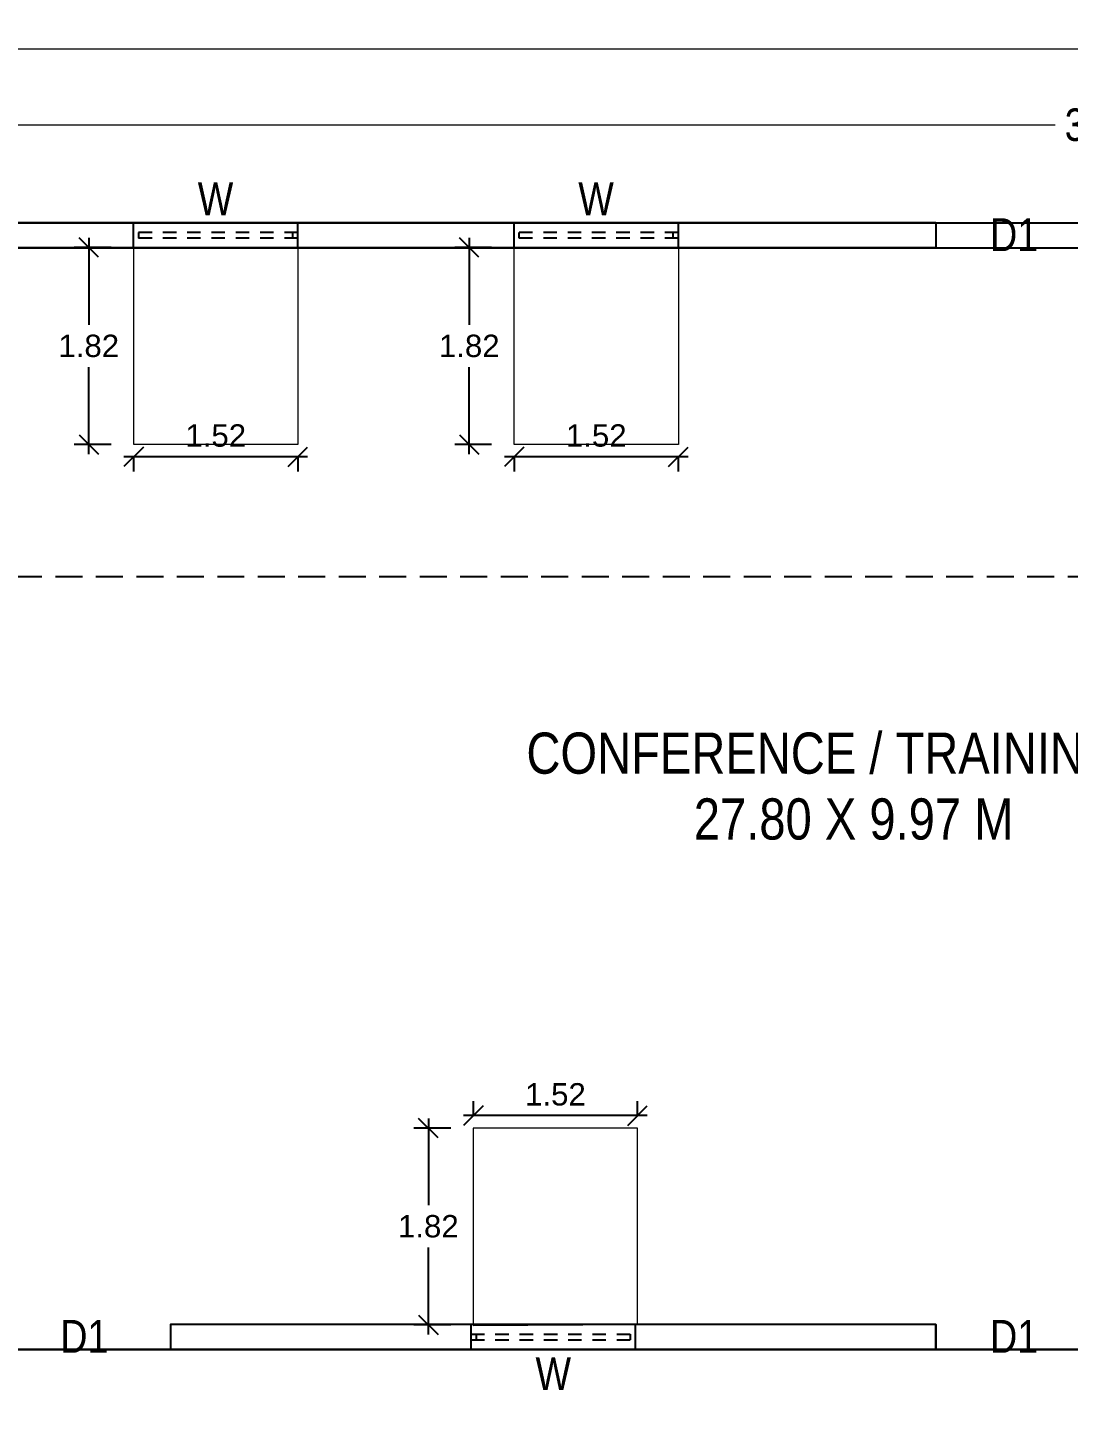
# Model space of a CAD drawing. Header units: metres. Extents: x 113452 to 113666, y -26183 to -26004.
# Drawn here: x 113596.81 to 113606.45, y -26107.84 to -26095.06 of the extents above; entities that cross this region are included whole.
import ezdxf

# ---------------------------------------------------------------- set-up
doc = ezdxf.new("R2010")
doc.units = ezdxf.units.M
doc.header["$MEASUREMENT"] = 0
doc.header["$PDMODE"] = 35
doc.linetypes.add('DASHED2', pattern=[0.375, 0.25, -0.125])
doc.layers.add('BLK_1_FLR_0_BLT_UP_AREA', color=26, linetype='Continuous', plot=False)
for name, color, linetype in [('BLK_1_FLR_0_CARPET_AREA', 25, 'Continuous'), ('Grid Line', 8, 'Continuous'), ('Window', 34, 'Continuous')]:
    doc.layers.add(name, color=color, linetype=linetype)
for name, color, linetype, lineweight in [('BLK_1_FLR_0_ROOM_1_LIGHT_VENTILATION_10', 232, 'Continuous', 0), ('BLK_1_FLR_0_ROOM_1_LIGHT_VENTILATION_3', 232, 'Continuous', 0), ('BLK_1_FLR_0_ROOM_1_LIGHT_VENTILATION_4', 232, 'Continuous', 0), ('Dimension', 3, 'Continuous', 13)]:
    doc.layers.add(name, color=color, linetype=linetype, lineweight=lineweight)
doc.styles.add('Arial', font='swissc.ttf')
doc.styles.add('Arial-Bold', font='times.ttf')
doc.styles.add('EE', font='times.ttf', dxfattribs={"height": 15})
doc.styles.add('IT', font='times.ttf', dxfattribs={"height": 12})
doc.styles.add('SVN', font='arial.ttf')
doc.dimstyles.new('FLOOR DIM BUILDING DIM', dxfattribs={"dimtxt": 0.3, "dimasz": 0.05, "dimexe": 0.075, "dimexo": 0.3, "dimgap": 0.09, "dimtad": 0, "dimzin": 3, "dimdsep": 46, "dimtxsty": 'Arial', "dimblk": 'JM1', "dimcen": -0.09, "dimse1": 1, "dimse2": 1, "dimclrd": 5, "dimclre": 250, "dimclrt": 3, "dimazin": 0, "dimtfac": 0.65, "dimtix": 1, "dimtofl": 0, "dimtmove": 0, "dimatfit": 2, "dimfxl": 0, "dimfrac": 1, "dimtolj": 1, "dimlwd": 18, "dimlwe": -1, "dimarcsym": 0})
doc.dimstyles.new('STY', dxfattribs={"dimscale": 0.9, "dimtxt": 0.23, "dimasz": 0.18, "dimexe": 0.15, "dimexo": 0.6, "dimgap": 0.1, "dimtad": 1, "dimtih": 1, "dimtoh": 1, "dimzin": 0, "dimdsep": 46, "dimtxsty": 'Arial-Bold', "dimblk": 'CLOSEDBLANK', "dimcen": 0.09375, "dimdle": 0.1, "dimse1": 1, "dimse2": 1, "dimadec": 0, "dimazin": 0, "dimtfac": 1, "dimtmove": 2, "dimatfit": 2, "dimfxl": 0, "dimtolj": 1, "dimtzin": 0, "dimarcsym": 0})

# ---------------------------------------------------------------- blocks, each defined once
blk = doc.blocks.new('ww1')
at = {"layer": 'Window', "linetype": 'DASHED2', "ltscale": 0.5}
for p, q in [((113597.634, -26051.841), (113597.634, -26050.317)), ((113597.686, -26051.841), (113597.686, -26050.317))]:
    blk.add_line(p, q, dxfattribs=at)
at = {"layer": 'Window', "color": 1, "linetype": 'ByBlock'}
for p, q in [((113597.634, -26050.364), (113597.686, -26050.364)), ((113597.634, -26051.79), (113597.686, -26051.79))]:
    blk.add_line(p, q, dxfattribs=at)
blk.add_lwpolyline([(113597.775, -26051.841), (113597.545, -26051.841), (113597.545, -26050.317), (113597.775, -26050.317)], close=True, dxfattribs=at)
blk = doc.blocks.new('JM1')
at = {"color": 2}
for p, q in [((-3, 0), (0, 0)), ((-0.88, -0.88), (0.88, 0.88)), ((0, 2), (0, -2))]:
    blk.add_line(p, q, dxfattribs=at)
blk = doc.blocks.new('*D108')
at = {"layer": 'Defpoints', "color": 0, "ltscale": 0.3}
for p in [(113623.183, -26095.957), (113590.513, -26097.095), (113623.183, -26097.095)]:
    blk.add_point(p, dxfattribs=at)
at = {"layer": 'Dimension', "color": 5, "lineweight": 18, "ltscale": 0.3}
for p, q in [((113590.563, -26095.957), (113606.328, -26095.957)), ((113623.133, -26095.957), (113607.369, -26095.957))]:
    blk.add_line(p, q, dxfattribs=at)
at = {"layer": 'Dimension', "color": 5, "lineweight": 18, "ltscale": 0.3, "xscale": 0.05, "yscale": 0.05, "zscale": 0.05, "rotation": 180}
blk.add_blockref('JM1', (113590.513, -26095.957), dxfattribs=at)
at = {"layer": 'Dimension', "color": 5, "lineweight": 18, "ltscale": 0.3, "xscale": 0.05, "yscale": 0.05, "zscale": 0.05}
blk.add_blockref('JM1', (113623.183, -26095.957), dxfattribs=at)
at = {"layer": 'Dimension', "color": 3, "ltscale": 0.3, "insert": (113606.848, -26095.957), "char_height": 0.3, "attachment_point": 5, "style": 'Arial'}
blk.add_mtext('\\A1;32.67', dxfattribs=at)
blk = doc.blocks.new('*D116')
at = {"layer": 'Defpoints', "color": 0, "ltscale": 0.3}
for p in [(113590.283, -26095.253), (113590.283, -26096.865), (113634.483, -26096.865)]:
    blk.add_point(p, dxfattribs=at)
at = {"layer": 'Dimension', "color": 5, "lineweight": 18, "ltscale": 0.3}
for p, q in [((113590.333, -26095.253), (113611.861, -26095.253)), ((113634.433, -26095.253), (113612.905, -26095.253))]:
    blk.add_line(p, q, dxfattribs=at)
at = {"layer": 'Dimension', "color": 5, "lineweight": 18, "ltscale": 0.3, "xscale": 0.05, "yscale": 0.05, "zscale": 0.05, "rotation": 180}
blk.add_blockref('JM1', (113590.283, -26095.253), dxfattribs=at)
at = {"layer": 'Dimension', "color": 5, "lineweight": 18, "ltscale": 0.3, "xscale": 0.05, "yscale": 0.05, "zscale": 0.05}
blk.add_blockref('JM1', (113634.483, -26095.253), dxfattribs=at)
at = {"layer": 'Dimension', "color": 3, "ltscale": 0.3, "insert": (113612.383, -26095.253), "char_height": 0.3, "attachment_point": 5, "style": 'Arial'}
blk.add_mtext('\\A1;44.20', dxfattribs=at)
blk = doc.blocks.new('_Oblique')
at = {"color": 0, "linetype": 'ByBlock', "lineweight": -2}
blk.add_line((-0.5, -0.5), (0.5, 0.5), dxfattribs=at)
blk = doc.blocks.new('*D258')
at = {"layer": 'BLK_1_FLR_0_ROOM_1_LIGHT_VENTILATION_3', "color": 0, "lineweight": -2, "ltscale": 10}
for p, q in [((113599.405, -26099.03), (113597.705, -26099.03)), ((113597.795, -26099.03), (113597.795, -26099.165)), ((113599.315, -26099.03), (113599.315, -26099.165))]:
    blk.add_line(p, q, dxfattribs=at)
at = {"layer": 'Defpoints', "color": 0, "ltscale": 10}
for p in [(113597.795, -26098.915), (113597.795, -26099.03), (113599.315, -26098.915)]:
    blk.add_point(p, dxfattribs=at)
at = {"layer": 'BLK_1_FLR_0_ROOM_1_LIGHT_VENTILATION_3', "color": 0, "lineweight": -2, "ltscale": 10, "xscale": 0.18, "yscale": 0.18, "zscale": 0.18, "rotation": 180}
blk.add_blockref('_Oblique', (113597.795, -26099.03), dxfattribs=at)
at = {"layer": 'BLK_1_FLR_0_ROOM_1_LIGHT_VENTILATION_3', "color": 0, "lineweight": -2, "ltscale": 10, "xscale": 0.18, "yscale": 0.18, "zscale": 0.18}
blk.add_blockref('_Oblique', (113599.315, -26099.03), dxfattribs=at)
at = {"layer": 'BLK_1_FLR_0_ROOM_1_LIGHT_VENTILATION_3', "color": 0, "lineweight": 20, "ltscale": 10, "insert": (113598.555, -26098.834), "char_height": 0.207, "attachment_point": 5, "style": 'SVN'}
blk.add_mtext('\\A1;1.52', dxfattribs=at)
blk = doc.blocks.new('*D259')
at = {"layer": 'BLK_1_FLR_0_ROOM_1_LIGHT_VENTILATION_3', "color": 0, "lineweight": -2, "ltscale": 10}
for p, q in [((113597.586, -26097.093), (113597.244, -26097.093)), ((113597.379, -26097.003), (113597.379, -26097.808)), ((113597.379, -26099.005), (113597.379, -26098.2)), ((113597.586, -26098.915), (113597.244, -26098.915))]:
    blk.add_line(p, q, dxfattribs=at)
at = {"layer": 'Defpoints', "color": 0, "ltscale": 10}
for p in [(113597.379, -26097.093), (113599.085, -26097.093), (113599.085, -26098.915)]:
    blk.add_point(p, dxfattribs=at)
at = {"layer": 'BLK_1_FLR_0_ROOM_1_LIGHT_VENTILATION_3', "color": 0, "lineweight": -2, "ltscale": 10, "xscale": 0.18, "yscale": 0.18, "zscale": 0.18}
for p, rotation in [((113597.379, -26097.093), 90), ((113597.379, -26098.915), 270)]:
    blk.add_blockref('_Oblique', p, dxfattribs=dict(at, rotation=rotation))
at = {"layer": 'BLK_1_FLR_0_ROOM_1_LIGHT_VENTILATION_3', "color": 0, "lineweight": 20, "ltscale": 10, "insert": (113597.379, -26098.004), "char_height": 0.207, "attachment_point": 5, "style": 'SVN'}
blk.add_mtext('\\A1;1.82', dxfattribs=at)
blk = doc.blocks.new('*D260')
at = {"layer": 'BLK_1_FLR_0_ROOM_1_LIGHT_VENTILATION_4', "color": 0, "lineweight": -2, "ltscale": 10}
for p, q in [((113602.929, -26099.03), (113601.229, -26099.03)), ((113601.319, -26099.03), (113601.319, -26099.165)), ((113602.839, -26099.03), (113602.839, -26099.165))]:
    blk.add_line(p, q, dxfattribs=at)
at = {"layer": 'Defpoints', "color": 0, "ltscale": 10}
for p in [(113601.319, -26098.915), (113601.319, -26099.03), (113602.839, -26098.915)]:
    blk.add_point(p, dxfattribs=at)
at = {"layer": 'BLK_1_FLR_0_ROOM_1_LIGHT_VENTILATION_4', "color": 0, "lineweight": -2, "ltscale": 10, "xscale": 0.18, "yscale": 0.18, "zscale": 0.18, "rotation": 180}
blk.add_blockref('_Oblique', (113601.319, -26099.03), dxfattribs=at)
at = {"layer": 'BLK_1_FLR_0_ROOM_1_LIGHT_VENTILATION_4', "color": 0, "lineweight": -2, "ltscale": 10, "xscale": 0.18, "yscale": 0.18, "zscale": 0.18}
blk.add_blockref('_Oblique', (113602.839, -26099.03), dxfattribs=at)
at = {"layer": 'BLK_1_FLR_0_ROOM_1_LIGHT_VENTILATION_4', "color": 0, "lineweight": 20, "ltscale": 10, "insert": (113602.079, -26098.834), "char_height": 0.207, "attachment_point": 5, "style": 'SVN'}
blk.add_mtext('\\A1;1.52', dxfattribs=at)
blk = doc.blocks.new('*D261')
at = {"layer": 'BLK_1_FLR_0_ROOM_1_LIGHT_VENTILATION_4', "color": 0, "lineweight": -2, "ltscale": 10}
for p, q in [((113601.11, -26097.093), (113600.768, -26097.093)), ((113600.903, -26097.003), (113600.903, -26097.808)), ((113600.903, -26099.005), (113600.903, -26098.2)), ((113601.11, -26098.915), (113600.768, -26098.915))]:
    blk.add_line(p, q, dxfattribs=at)
at = {"layer": 'Defpoints', "color": 0, "ltscale": 10}
for p in [(113600.903, -26097.093), (113602.609, -26097.093), (113602.609, -26098.915)]:
    blk.add_point(p, dxfattribs=at)
at = {"layer": 'BLK_1_FLR_0_ROOM_1_LIGHT_VENTILATION_4', "color": 0, "lineweight": -2, "ltscale": 10, "xscale": 0.18, "yscale": 0.18, "zscale": 0.18}
for p, rotation in [((113600.903, -26097.093), 90), ((113600.903, -26098.915), 270)]:
    blk.add_blockref('_Oblique', p, dxfattribs=dict(at, rotation=rotation))
at = {"layer": 'BLK_1_FLR_0_ROOM_1_LIGHT_VENTILATION_4', "color": 0, "lineweight": 20, "ltscale": 10, "insert": (113600.903, -26098.004), "char_height": 0.207, "attachment_point": 5, "style": 'SVN'}
blk.add_mtext('\\A1;1.82', dxfattribs=at)
blk = doc.blocks.new('*D274')
at = {"layer": 'BLK_1_FLR_0_ROOM_1_LIGHT_VENTILATION_10', "color": 0, "lineweight": -2, "ltscale": 10}
for p, q in [((113600.941, -26105.13), (113600.941, -26104.995)), ((113602.461, -26105.13), (113602.461, -26104.995)), ((113602.551, -26105.13), (113600.851, -26105.13))]:
    blk.add_line(p, q, dxfattribs=at)
at = {"layer": 'Defpoints', "color": 0, "ltscale": 10}
for p in [(113600.941, -26105.13), (113600.941, -26105.245), (113602.461, -26105.245)]:
    blk.add_point(p, dxfattribs=at)
at = {"layer": 'BLK_1_FLR_0_ROOM_1_LIGHT_VENTILATION_10', "color": 0, "lineweight": -2, "ltscale": 10, "xscale": 0.18, "yscale": 0.18, "zscale": 0.18, "rotation": 180}
blk.add_blockref('_Oblique', (113600.941, -26105.13), dxfattribs=at)
at = {"layer": 'BLK_1_FLR_0_ROOM_1_LIGHT_VENTILATION_10', "color": 0, "lineweight": -2, "ltscale": 10, "xscale": 0.18, "yscale": 0.18, "zscale": 0.18}
blk.add_blockref('_Oblique', (113602.461, -26105.13), dxfattribs=at)
at = {"layer": 'BLK_1_FLR_0_ROOM_1_LIGHT_VENTILATION_10', "color": 0, "lineweight": 20, "ltscale": 10, "insert": (113601.701, -26104.934), "char_height": 0.207, "attachment_point": 5, "style": 'SVN'}
blk.add_mtext('\\A1;1.52', dxfattribs=at)
blk = doc.blocks.new('*D275')
at = {"layer": 'BLK_1_FLR_0_ROOM_1_LIGHT_VENTILATION_10', "color": 0, "lineweight": -2, "ltscale": 10}
for p, q in [((113600.524, -26105.155), (113600.524, -26105.96)), ((113600.731, -26105.245), (113600.389, -26105.245)), ((113600.524, -26107.156), (113600.524, -26106.351)), ((113600.731, -26107.066), (113600.389, -26107.066))]:
    blk.add_line(p, q, dxfattribs=at)
at = {"layer": 'Defpoints', "color": 0, "ltscale": 10}
for p in [(113602.231, -26105.245), (113600.524, -26107.066), (113602.231, -26107.066)]:
    blk.add_point(p, dxfattribs=at)
at = {"layer": 'BLK_1_FLR_0_ROOM_1_LIGHT_VENTILATION_10', "color": 0, "lineweight": -2, "ltscale": 10, "xscale": 0.18, "yscale": 0.18, "zscale": 0.18}
for p, rotation in [((113600.524, -26105.245), 90), ((113600.524, -26107.066), 270)]:
    blk.add_blockref('_Oblique', p, dxfattribs=dict(at, rotation=rotation))
at = {"layer": 'BLK_1_FLR_0_ROOM_1_LIGHT_VENTILATION_10', "color": 0, "lineweight": 20, "ltscale": 10, "insert": (113600.524, -26106.155), "char_height": 0.207, "attachment_point": 5, "style": 'SVN'}
blk.add_mtext('\\A1;1.82', dxfattribs=at)

msp = doc.modelspace()

# ---------------------------------------------------------------- linework, layer by layer
at = {"ltscale": 0.3}
for p, q in [((113605.22405, -26096.8647), (113590.28344, -26096.8647)), ((113605.22405, -26096.8647), (113605.22405, -26097.0947)), ((113605.22405, -26097.0947), (113590.51344, -26097.0947)), ((113605.22405, -26107.0647), (113598.13744, -26107.0647)), ((113598.13744, -26107.0647), (113598.13744, -26107.2947)), ((113605.22405, -26107.0647), (113605.22405, -26107.2947)), ((113605.22405, -26107.2947), (113598.13744, -26107.2947))]:
    msp.add_line(p, q, dxfattribs=at)
at = {"layer": 'BLK_1_FLR_0_BLT_UP_AREA', "color": 59, "linetype": 'Continuous'}
msp.add_lwpolyline([(113590.28344, -26096.8647), (113634.48344, -26096.8647), (113634.48344, -26117.1267), (113627.49344, -26117.1267), (113627.49344, -26109.3567), (113615.05344, -26109.3567), (113615.05344, -26113.8467), (113609.71344, -26113.8467), (113609.71344, -26109.3567), (113597.27344, -26109.3567), (113597.27344, -26117.1267), (113590.28344, -26117.1267), (113590.28344, -26096.8647)], dxfattribs=at)
at = {"layer": 'BLK_1_FLR_0_CARPET_AREA', "ltscale": 0.3}
for points in [[(113590.51344, -26107.2947), (113626.69344, -26107.2947), (113626.69344, -26097.0947), (113628.52344, -26097.0947), (113628.52344, -26107.2947), (113634.25344, -26107.2947), (113634.25344, -26109.1247), (113629.55344, -26109.1247), (113629.55344, -26109.3567), (113634.25344, -26109.3567), (113634.25344, -26113.3567), (113629.55344, -26113.3567), (113627.72344, -26113.3567), (113627.72344, -26109.1247), (113597.04344, -26109.1247), (113597.04344, -26113.3547), (113595.21344, -26113.3547), (113590.51344, -26113.3547), (113590.51344, -26109.3567), (113595.21344, -26109.3567), (113595.21344, -26109.1247), (113590.51344, -26109.1247)], [(113590.51344, -26097.0947), (113623.18344, -26097.0947), (113623.18344, -26107.0647), (113615.95253, -26107.0647), (113615.95253, -26107.2947), (113614.42853, -26107.2947), (113614.42853, -26107.0647), (113606.74805, -26107.0647), (113606.74805, -26107.2947), (113605.22405, -26107.2947), (113605.22405, -26107.0647), (113598.13744, -26107.0647), (113598.13744, -26107.2947), (113596.61344, -26107.2947), (113596.61344, -26107.0647), (113590.51344, -26107.0647)]]:
    msp.add_lwpolyline(points, close=True, dxfattribs=at)
at = {"layer": 'BLK_1_FLR_0_ROOM_1_LIGHT_VENTILATION_10', "color": 232, "lineweight": 20, "ltscale": 10}
msp.add_lwpolyline([(113602.46052, -26105.2447), (113600.94052, -26105.2447), (113600.94052, -26107.0735), (113602.46052, -26107.0647)], close=True, dxfattribs=at)
at = {"layer": 'BLK_1_FLR_0_ROOM_1_LIGHT_VENTILATION_3', "color": 232, "lineweight": 20, "ltscale": 10}
msp.add_lwpolyline([(113599.31544, -26098.9147), (113597.79544, -26098.9147), (113597.79544, -26097.0859), (113599.31544, -26097.0947)], close=True, dxfattribs=at)
at = {"layer": 'BLK_1_FLR_0_ROOM_1_LIGHT_VENTILATION_4', "color": 232, "lineweight": 20, "ltscale": 10}
msp.add_lwpolyline([(113602.83944, -26098.9147), (113601.31944, -26098.9147), (113601.31944, -26097.0859), (113602.83944, -26097.0947)], close=True, dxfattribs=at)
at = {"layer": 'Grid Line', "linetype": 'DASHED2'}
msp.add_line((113637.06984, -26100.1413), (113587.17423, -26100.1413), dxfattribs=at)

# ---------------------------------------------------------------- block references
at = {"xscale": -1}
for p, rotation in [((87547.47446, 87500.68058), 90), ((87550.99846, 87500.68058), 90), ((139652.75973, -139704.83998), 270)]:
    msp.add_blockref('ww1', p, dxfattribs=dict(at, rotation=rotation))

# ---------------------------------------------------------------- texts
at = {"linetype": 'Continuous', "char_height": 0.3048, "width": 0.8163303, "style": 'IT'}
for insert, attachment_point in [((113598.38838, -26096.79274), 7), ((113601.91238, -26096.79274), 7), ((113601.84581, -26107.36666), 3)]:
    msp.add_mtext('{\\fSwis721 Cn BT|b0|i0|c0|p34;W}', dxfattribs=dict(at, insert=insert, attachment_point=attachment_point))
at = {"ltscale": 0.3, "char_height": 0.3048, "width": 0.3266425, "attachment_point": 9, "style": 'IT'}
for insert in [(113606.17179, -26097.12586), (113597.56118, -26107.32586), (113606.17179, -26107.32586)]:
    msp.add_mtext('{\\fSwis721 Cn BT|b0|i0|c0|p34;D1}', dxfattribs=dict(at, insert=insert))
at = {"ltscale": 0.3, "insert": (113601.2583, -26101.58291), "char_height": 0.381, "width": 6.549168, "attachment_point": 1, "line_spacing_factor": 0.96, "style": 'EE'}
msp.add_mtext('{\\fSwis721 Cn BT|b0|i0|c0|p34;\\W1.43304; \\W1;CONFERENCE / TRAINING HALL \\P\\W7.10378;  \\W1;27.80 X 9.97 M}', dxfattribs=at)

# ---------------------------------------------------------------- dimensions: what is measured, and where the dimension line sits
at = {"layer": 'BLK_1_FLR_0_ROOM_1_LIGHT_VENTILATION_10', "color": 232, "lineweight": 20, "ltscale": 10}
for base, p1, p2, angle, picture, middle in [((113600.94052, -26105.12976), (113602.46052, -26105.2447), (113600.94052, -26105.2447), 180, '*D274', (113601.70052, -26104.93407)), ((113600.52407, -26107.06603), (113602.23052, -26105.2447), (113602.23052, -26107.06603), 90, '*D275', (113600.52407, -26106.15537))]:
    dim = msp.add_linear_dim(base=base, p1=p1, p2=p2, angle=angle, dimstyle='STY', override={"dimasz": 0.2, "dimtxsty": 'SVN', "dimblk1": 'Oblique', "dimblk2": 'Oblique', "dimsah": 1, "dimse1": 0, "dimse2": 0, "dimfxl": 0.23, "dimfxlon": 1, "dimtfill": 1, "dimarcsym": 1}, dxfattribs=at)
    dim.commit()
    dim.dimension.update_dxf_attribs({"geometry": picture, "text_midpoint": middle})
at = {"layer": 'BLK_1_FLR_0_ROOM_1_LIGHT_VENTILATION_3', "color": 232, "lineweight": 20, "ltscale": 10}
for base, p1, p2, angle, picture, middle in [((113597.37899, -26097.09337), (113599.08544, -26098.9147), (113599.08544, -26097.09337), 270, '*D259', (113597.37899, -26098.00404)), ((113597.79544, -26099.02964), (113599.31544, -26098.9147), (113597.79544, -26098.9147), 180, '*D258', (113598.55544, -26098.83395))]:
    dim = msp.add_linear_dim(base=base, p1=p1, p2=p2, angle=angle, dimstyle='STY', override={"dimasz": 0.2, "dimtxsty": 'SVN', "dimblk1": 'Oblique', "dimblk2": 'Oblique', "dimsah": 1, "dimse1": 0, "dimse2": 0, "dimfxl": 0.23, "dimfxlon": 1, "dimtfill": 1, "dimarcsym": 1}, dxfattribs=at)
    dim.commit()
    dim.dimension.update_dxf_attribs({"geometry": picture, "text_midpoint": middle})
at = {"layer": 'BLK_1_FLR_0_ROOM_1_LIGHT_VENTILATION_4', "color": 232, "lineweight": 20, "ltscale": 10}
for base, p1, p2, angle, picture, middle in [((113600.90299, -26097.09337), (113602.60944, -26098.9147), (113602.60944, -26097.09337), 270, '*D261', (113600.90299, -26098.00404)), ((113601.31944, -26099.02964), (113602.83944, -26098.9147), (113601.31944, -26098.9147), 180, '*D260', (113602.07944, -26098.83395))]:
    dim = msp.add_linear_dim(base=base, p1=p1, p2=p2, angle=angle, dimstyle='STY', override={"dimasz": 0.2, "dimtxsty": 'SVN', "dimblk1": 'Oblique', "dimblk2": 'Oblique', "dimsah": 1, "dimse1": 0, "dimse2": 0, "dimfxl": 0.23, "dimfxlon": 1, "dimtfill": 1, "dimarcsym": 1}, dxfattribs=at)
    dim.commit()
    dim.dimension.update_dxf_attribs({"geometry": picture, "text_midpoint": middle})
at = {"layer": 'Dimension', "ltscale": 0.3}
for base, p1, p2, picture, middle in [((113590.28344, -26095.25303), (113634.48344, -26096.8647), (113590.28344, -26096.8647), '*D116', (113612.38344, -26095.25303)), ((113623.18344, -26095.95716), (113590.51344, -26097.0947), (113623.18344, -26097.0947), '*D108', (113606.84844, -26095.95716))]:
    dim = msp.add_linear_dim(base=base, p1=p1, p2=p2, dimstyle='FLOOR DIM BUILDING DIM', override={"dimpost": '\\X', "dimtmove": 1}, dxfattribs=at)
    dim.commit()
    dim.dimension.update_dxf_attribs({"geometry": picture, "text_midpoint": middle})

doc.saveas('drawing.dxf')
